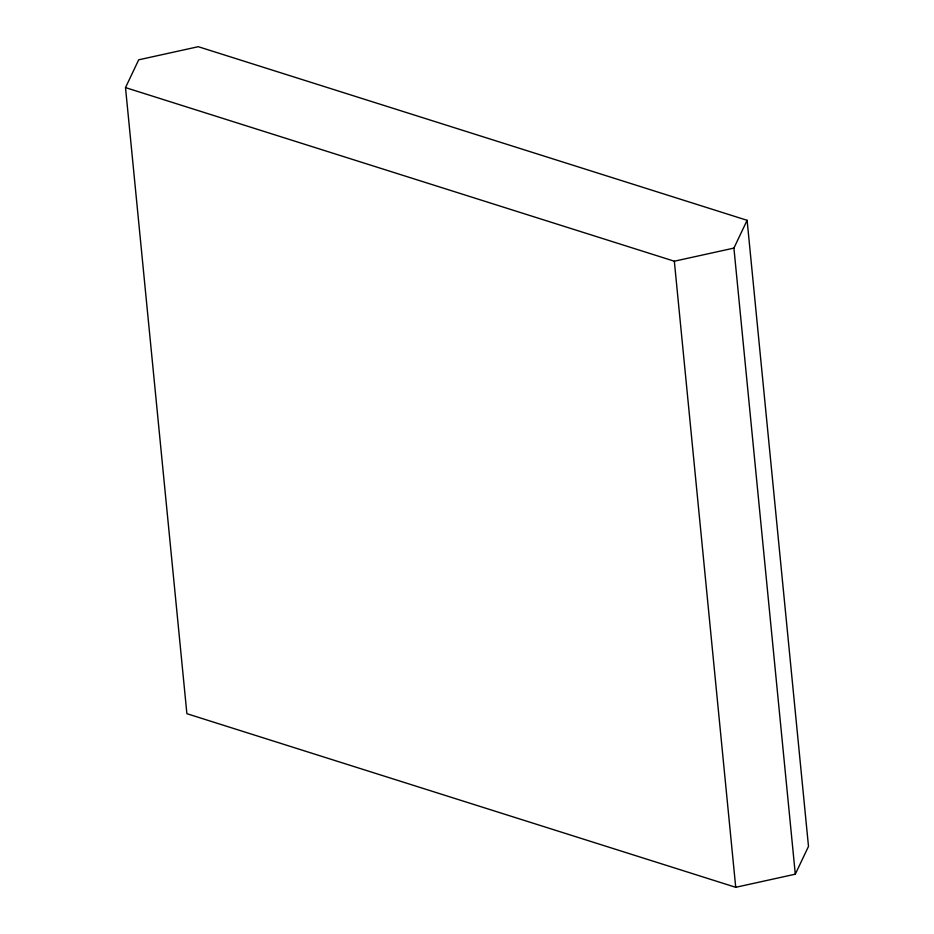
<?xml version="1.0" encoding="UTF-8"?>
<svg xmlns="http://www.w3.org/2000/svg" width="934" height="934" viewBox="0 0 934 934"><rect width="100%" height="100%" fill="white"/><g stroke="black" fill="none" stroke-linecap="round" stroke-linejoin="round"><path stroke-width="1.4" d="M125.506 87.598L138.699 59.811L198.277 46.7L747.107 220.307L808.494 846.402L795.301 874.189L735.723 887.3L186.893 713.693L125.506 87.598L674.336 261.216L733.914 248.094L747.107 220.307M733.914 248.094L795.301 874.189M674.336 261.216L735.723 887.3"/></g></svg>
